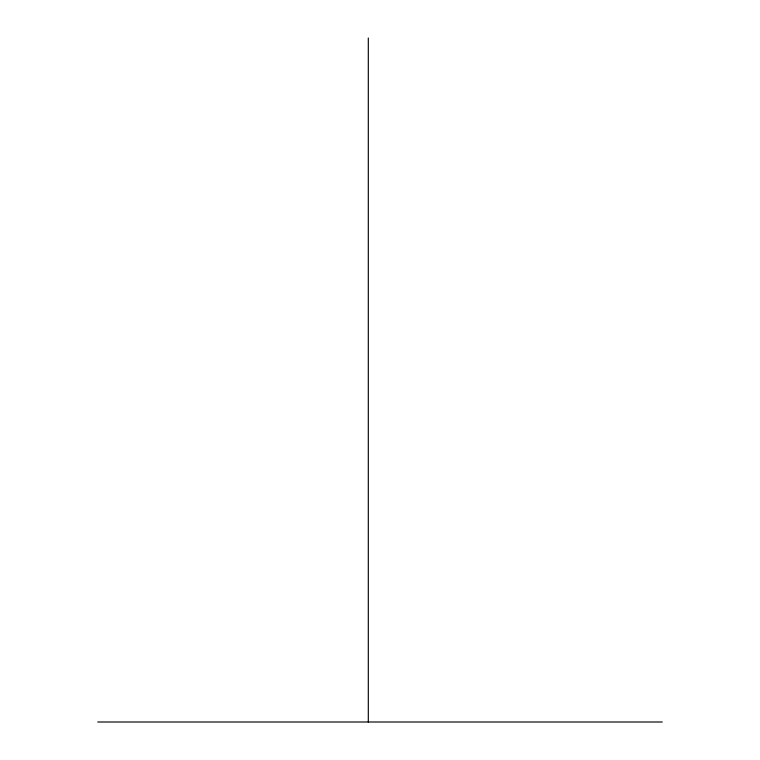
<?xml version="1.0" encoding="UTF-8"?>
<svg xmlns="http://www.w3.org/2000/svg" width="760" height="760" viewBox="0 0 760 760"><rect width="100%" height="100%" fill="white"/><g stroke="black" fill="none" stroke-linecap="round" stroke-linejoin="round"><path stroke-width="1.14" d="M97.736 722L662.264 722M368.305 38L368.305 722"/></g></svg>
